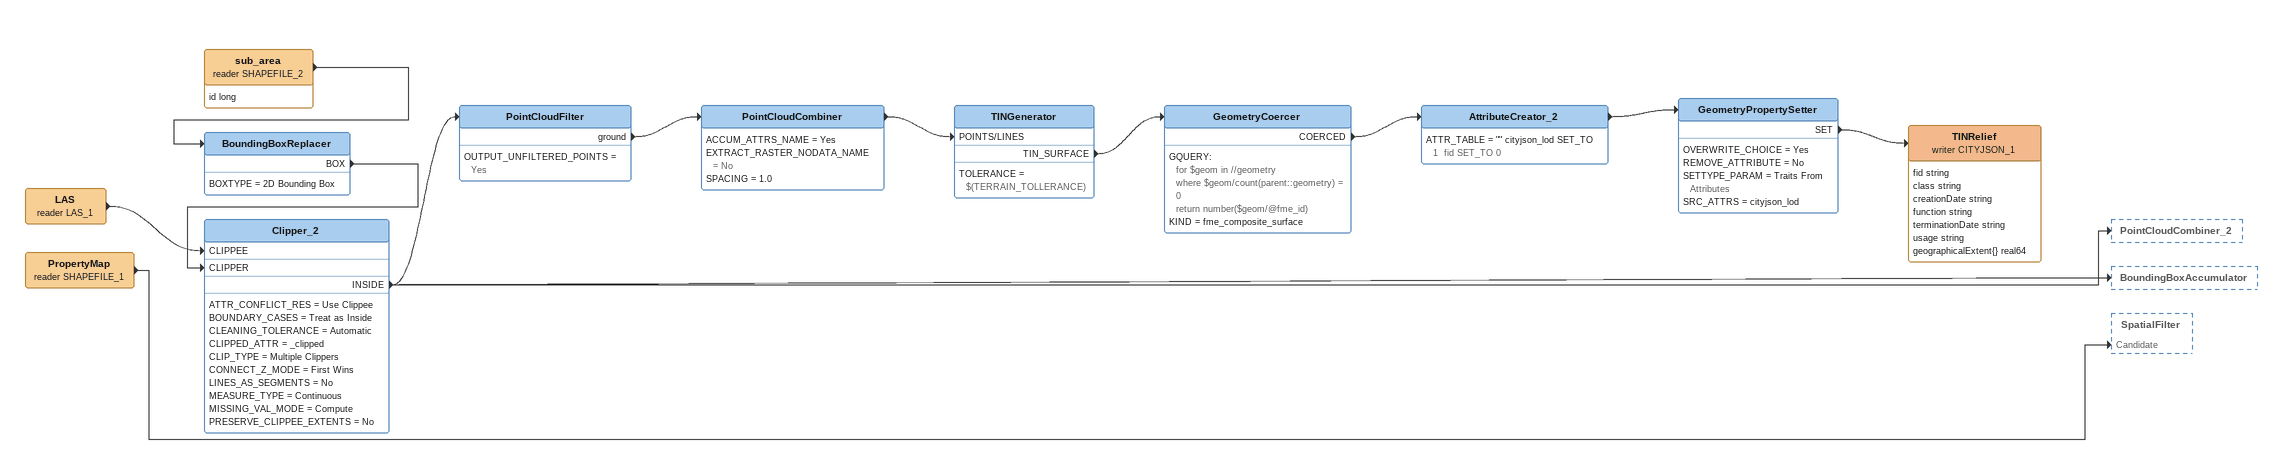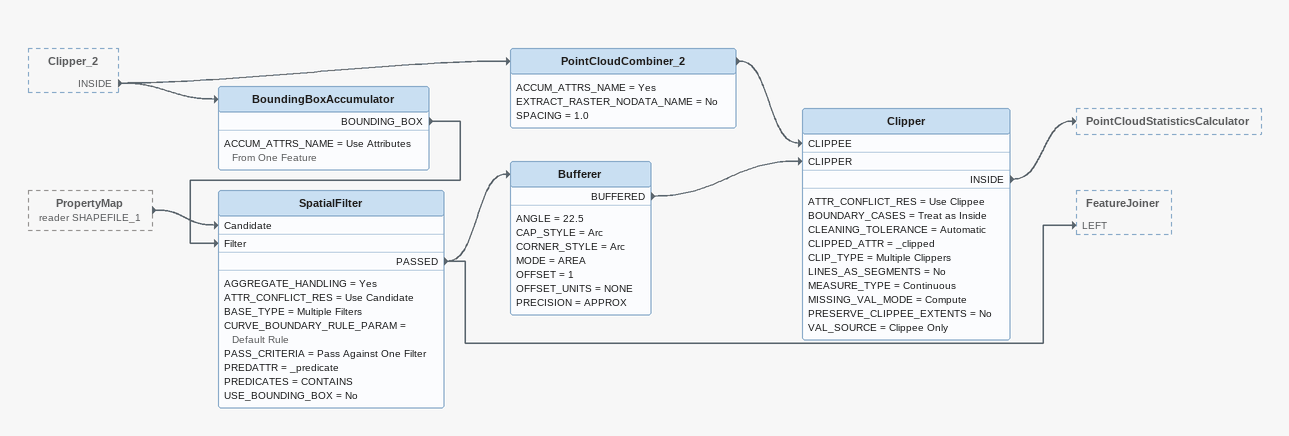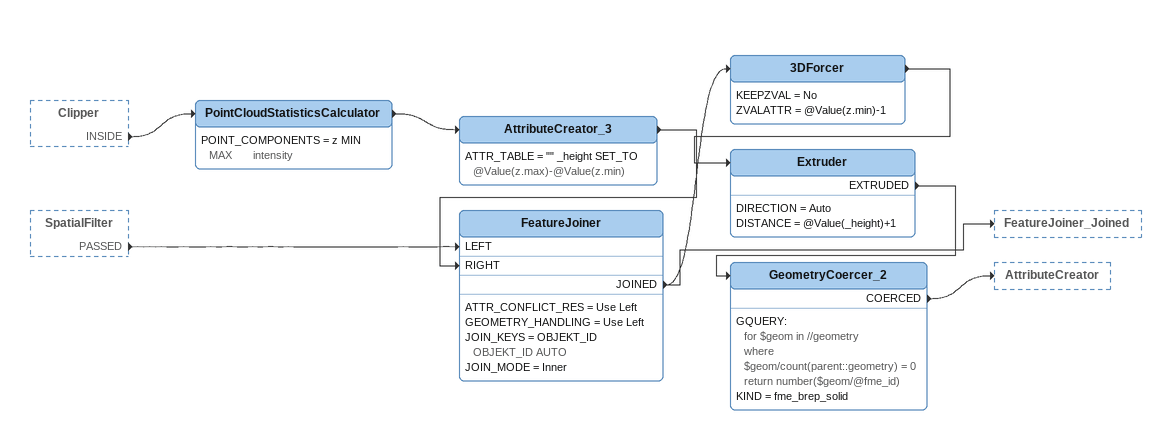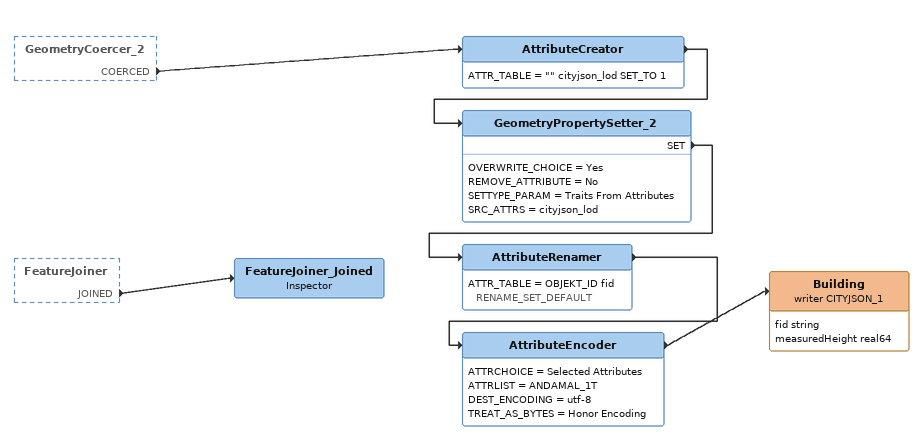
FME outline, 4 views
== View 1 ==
LAS (reader LAS_1)
    -> Clipper_2 [CLIPPEE]
PropertyMap (reader SHAPEFILE_1)
    -> SpatialFilter [Candidate]
sub_area (reader SHAPEFILE_2)
    attributes: id long
    -> BoundingBoxReplacer
BoundingBoxReplacer
    BOXTYPE = 2D Bounding Box
    BOX -> Clipper_2 [CLIPPER]
Clipper_2
    ATTR_CONFLICT_RES = Use Clippee
    BOUNDARY_CASES = Treat as Inside
    CLEANING_TOLERANCE = Automatic
    CLIPPED_ATTR = _clipped
    CLIP_TYPE = Multiple Clippers
    CONNECT_Z_MODE = First Wins
    LINES_AS_SEGMENTS = No
    MEASURE_TYPE = Continuous
    MISSING_VAL_MODE = Compute
    PRESERVE_CLIPPEE_EXTENTS = No
    INSIDE -> PointCloudCombiner_2
    INSIDE -> PointCloudFilter
    INSIDE -> BoundingBoxAccumulator
PointCloudFilter
    OUTPUT_UNFILTERED_POINTS = Yes
    ground -> PointCloudCombiner
PointCloudCombiner
    ACCUM_ATTRS_NAME = Yes
    EXTRACT_RASTER_NODATA_NAME = No
    SPACING = 1.0
    -> TINGenerator [POINTS/LINES]
TINGenerator
    TOLERANCE = $(TERRAIN_TOLLERANCE)
    TIN_SURFACE -> GeometryCoercer
GeometryCoercer
    GQUERY:
      for $geom in //geometry
      where $geom/count(parent::geometry) = 0
      return number($geom/@fme_id)
    KIND = fme_composite_surface
    COERCED -> AttributeCreator_2
AttributeCreator_2
    ATTR_TABLE = "" cityjson_lod SET_TO 1  fid SET_TO 0
    -> GeometryPropertySetter
GeometryPropertySetter
    OVERWRITE_CHOICE = Yes
    REMOVE_ATTRIBUTE = No
    SETTYPE_PARAM = Traits From Attributes
    SRC_ATTRS = cityjson_lod
    SET -> TINRelief (writer CITYJSON_1)
TINRelief (writer CITYJSON_1)
    attributes: fid string, class string, creationDate string, function string, terminationDate string, usage string, geographicalExtent{} real64

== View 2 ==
Clipper_2 [outside]
    INSIDE -> PointCloudCombiner_2
    INSIDE -> BoundingBoxAccumulator
PropertyMap (reader SHAPEFILE_1) [outside]
    -> SpatialFilter [Candidate]
PointCloudCombiner_2
    ACCUM_ATTRS_NAME = Yes
    EXTRACT_RASTER_NODATA_NAME = No
    SPACING = 1.0
    -> Clipper [CLIPPEE]
BoundingBoxAccumulator
    ACCUM_ATTRS_NAME = Use Attributes From One Feature
    BOUNDING_BOX -> SpatialFilter [Filter]
SpatialFilter
    AGGREGATE_HANDLING = Yes
    ATTR_CONFLICT_RES = Use Candidate
    BASE_TYPE = Multiple Filters
    CURVE_BOUNDARY_RULE_PARAM = Default Rule
    PASS_CRITERIA = Pass Against One Filter
    PREDATTR = _predicate
    PREDICATES = CONTAINS
    USE_BOUNDING_BOX = No
    PASSED -> Bufferer
    PASSED -> FeatureJoiner [LEFT]
Bufferer
    ANGLE = 22.5
    CAP_STYLE = Arc
    CORNER_STYLE = Arc
    MODE = AREA
    OFFSET = 1
    OFFSET_UNITS = NONE
    PRECISION = APPROX
    BUFFERED -> Clipper [CLIPPER]
Clipper
    ATTR_CONFLICT_RES = Use Clippee
    BOUNDARY_CASES = Treat as Inside
    CLEANING_TOLERANCE = Automatic
    CLIPPED_ATTR = _clipped
    CLIP_TYPE = Multiple Clippers
    LINES_AS_SEGMENTS = No
    MEASURE_TYPE = Continuous
    MISSING_VAL_MODE = Compute
    PRESERVE_CLIPPEE_EXTENTS = No
    VAL_SOURCE = Clippee Only
    INSIDE -> PointCloudStatisticsCalculator

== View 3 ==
Clipper [outside]
    INSIDE -> PointCloudStatisticsCalculator
SpatialFilter [outside]
    PASSED -> FeatureJoiner [LEFT]
PointCloudStatisticsCalculator
    POINT_COMPONENTS = z MIN MAX       intensity
    -> AttributeCreator_3
AttributeCreator_3
    ATTR_TABLE = "" _height SET_TO @Value(z.max)-@Value(z.min)
    -> FeatureJoiner [RIGHT]
FeatureJoiner
    ATTR_CONFLICT_RES = Use Left
    GEOMETRY_HANDLING = Use Left
    JOIN_KEYS = OBJEKT_ID OBJEKT_ID AUTO
    JOIN_MODE = Inner
    JOINED -> 3DForcer
    JOINED -> FeatureJoiner_Joined
3DForcer
    KEEPZVAL = No
    ZVALATTR = @Value(z.min)-1
    -> Extruder
Extruder
    DIRECTION = Auto
    DISTANCE = @Value(_height)+1
    EXTRUDED -> GeometryCoercer_2
GeometryCoercer_2
    GQUERY:
      for $geom in //geometry
      where $geom/count(parent::geometry) = 0
      return number($geom/@fme_id)
    KIND = fme_brep_solid
    COERCED -> AttributeCreator

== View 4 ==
GeometryCoercer_2 [outside]
    COERCED -> AttributeCreator
FeatureJoiner [outside]
    JOINED -> FeatureJoiner_Joined
AttributeCreator
    ATTR_TABLE = "" cityjson_lod SET_TO 1
    -> GeometryPropertySetter_2
GeometryPropertySetter_2
    OVERWRITE_CHOICE = Yes
    REMOVE_ATTRIBUTE = No
    SETTYPE_PARAM = Traits From Attributes
    SRC_ATTRS = cityjson_lod
    SET -> AttributeRenamer
AttributeRenamer
    ATTR_TABLE = OBJEKT_ID fid RENAME_SET_DEFAULT
    -> AttributeEncoder
AttributeEncoder
    ATTRCHOICE = Selected Attributes
    ATTRLIST = ANDAMAL_1T
    DEST_ENCODING = utf-8
    TREAT_AS_BYTES = Honor Encoding
    -> Building (writer CITYJSON_1)
Building (writer CITYJSON_1)
    attributes: fid string, measuredHeight real64
FeatureJoiner_Joined: Inspector
